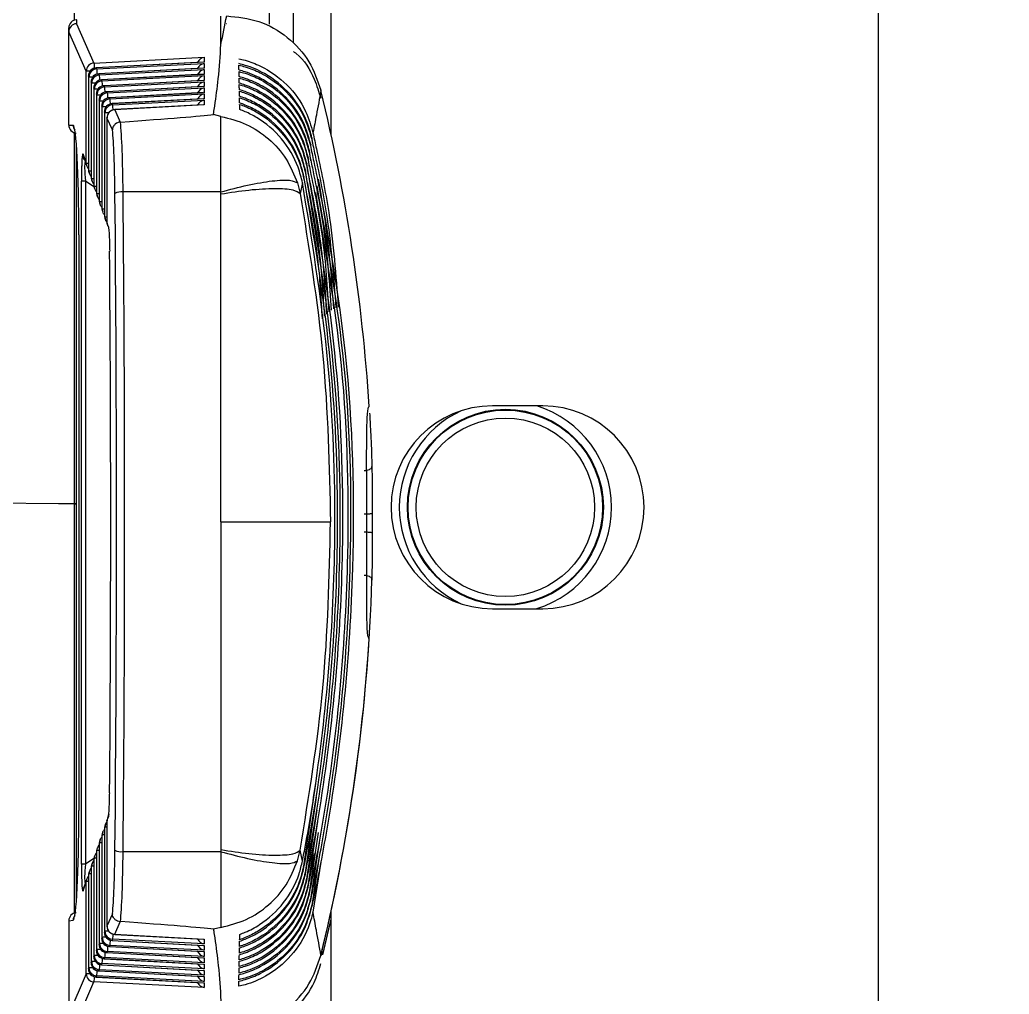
# Model space of a CAD drawing. Extents: x 7 to 135, y 3 to 97.
# Drawn here: x 98.219 to 99.439, y 40.917 to 42.118 of the extents above; entities that cross this region are included whole.
import ezdxf

# ---------------------------------------------------------------- set-up
doc = ezdxf.new("R2010")
doc.units = 0
doc.header["$MEASUREMENT"] = 0
doc.layers.add('OBJECT', color=7, linetype='CONTINUOUS')

msp = doc.modelspace()

# ---------------------------------------------------------------- linework, layer by layer
at = {"layer": 'OBJECT'}
for p, q in [((99.2781, 40.7244), (99.2781, 49.697)), ((98.2868, 42.1176), (98.2868, 43.473)), ((98.527, 42.1125), (98.527, 42.8676)), ((98.557, 42.0905), (98.557, 42.8676)), ((98.6031, 41.9766), (98.6031, 42.2653)), ((98.4672, 42.0877), (98.4672, 42.1227)), ((98.2892, 42.118), (98.2892, 42.1132)), ((98.2892, 42.1132), (98.3107, 42.0647)), ((98.2797, 42.1033), (98.2797, 42.1081)), ((98.3013, 42.0548), (98.2797, 42.1034)), ((98.2797, 41.9883), (98.2797, 42.1033)), ((98.3107, 42.0647), (98.4467, 42.0718)), ((98.4455, 42.0659), (98.3134, 42.0588)), ((98.4467, 42.0659), (98.3134, 42.0587)), ((98.314, 42.0574), (98.4467, 42.0642)), ((98.4467, 42.0718), (98.4467, 42.0659)), ((98.4467, 42.0642), (98.4467, 42.0584)), ((98.3013, 41.941), (98.3013, 42.0548)), ((98.3039, 42.0488), (98.3039, 41.9333)), ((98.3045, 42.0475), (98.3039, 42.0488)), ((98.3039, 42.0488), (98.3039, 41.9333)), ((98.3039, 42.0488), (98.3039, 42.0488)), ((98.3045, 41.9316), (98.3045, 42.0475)), ((98.3134, 42.0588), (98.3134, 42.0587)), ((98.3134, 42.0587), (98.314, 42.0574)), ((98.4455, 42.0584), (98.3167, 42.0515)), ((98.4467, 42.0584), (98.3167, 42.0514)), ((98.3167, 42.0515), (98.3167, 42.0514)), ((98.3167, 42.0514), (98.3173, 42.05)), ((98.3173, 42.05), (98.4467, 42.0567)), ((98.4455, 42.0509), (98.3199, 42.0441)), ((98.4467, 42.0508), (98.3199, 42.044)), ((98.3206, 42.0426), (98.4467, 42.0492)), ((98.4467, 42.0567), (98.4467, 42.0508)), ((98.4467, 42.0492), (98.4467, 42.0433)), ((98.3072, 42.0415), (98.3072, 41.9239)), ((98.3078, 42.0401), (98.3072, 42.0415)), ((98.3072, 42.0415), (98.3072, 41.9239)), ((98.3072, 42.0415), (98.3072, 42.0415)), ((98.3078, 41.9221), (98.3078, 42.0401)), ((98.3199, 42.0441), (98.3199, 42.044)), ((98.3199, 42.044), (98.3206, 42.0426)), ((98.4455, 42.0433), (98.3232, 42.0367)), ((98.4467, 42.0433), (98.3232, 42.0367)), ((98.3232, 42.0367), (98.3238, 42.0353)), ((98.3232, 42.0367), (98.3232, 42.0367)), ((98.3238, 42.0353), (98.4467, 42.0416)), ((98.4455, 42.0358), (98.3265, 42.0294)), ((98.4467, 42.0358), (98.3265, 42.0293)), ((98.4467, 42.0416), (98.4467, 42.0358)), ((98.3105, 42.0341), (98.3105, 41.9144)), ((98.3111, 42.0327), (98.3105, 42.0341)), ((98.3105, 42.0341), (98.3105, 41.9144)), ((98.3105, 42.0341), (98.3105, 42.0341)), ((98.3111, 41.9127), (98.3111, 42.0327)), ((98.3157, 42.0327), (98.3111, 42.0327)), ((98.3137, 42.0268), (98.3137, 41.905)), ((98.3138, 42.0268), (98.3137, 42.0268)), ((98.3144, 42.0254), (98.3138, 42.0268)), ((98.3138, 42.0268), (98.3138, 41.905)), ((98.3144, 41.9032), (98.3144, 42.0254)), ((98.3265, 42.0294), (98.3265, 42.0293)), ((98.3265, 42.0293), (98.3271, 42.0279)), ((98.3271, 42.0279), (98.4467, 42.0341)), ((98.4455, 42.0283), (98.3297, 42.022)), ((98.4467, 42.0282), (98.3298, 42.0219)), ((98.3304, 42.0205), (98.4467, 42.0266)), ((98.4467, 42.0341), (98.4467, 42.0282)), ((98.4467, 42.0266), (98.4467, 42.0207)), ((98.317, 42.0194), (98.317, 41.8956)), ((98.3177, 42.018), (98.317, 42.0194)), ((98.317, 42.0194), (98.317, 41.8956)), ((98.317, 42.0194), (98.317, 42.0194)), ((98.3177, 41.8938), (98.3177, 42.018)), ((98.3203, 42.012), (98.3203, 41.8861)), ((98.3209, 42.0106), (98.3203, 42.012)), ((98.3203, 42.012), (98.3203, 41.8861)), ((98.3203, 42.012), (98.3203, 42.012)), ((98.3297, 42.022), (98.3298, 42.0219)), ((98.3298, 42.0219), (98.3304, 42.0205)), ((98.4455, 42.0207), (98.333, 42.0147)), ((98.4467, 42.0207), (98.333, 42.0146)), ((98.333, 42.0147), (98.333, 42.0146)), ((98.333, 42.0146), (98.3337, 42.0132)), ((98.3337, 42.0132), (98.4467, 42.019)), ((98.4455, 42.0132), (98.3363, 42.0073)), ((98.4467, 42.0132), (98.3363, 42.0072)), ((98.4467, 42.019), (98.4467, 42.0132)), ((98.3209, 41.8843), (98.3209, 42.0106)), ((98.3236, 42.0047), (98.3236, 41.8767)), ((98.3242, 42.0033), (98.3236, 42.0047)), ((98.3236, 42.0047), (98.3236, 41.8767)), ((98.3236, 42.0047), (98.3236, 42.0047)), ((98.3242, 41.8749), (98.3242, 42.0033)), ((98.3363, 42.0072), (98.3363, 42.0073)), ((98.3363, 42.0072), (98.3431, 41.9919)), ((98.4672, 41.999), (98.4581, 42.0013)), ((98.2797, 41.9883), (98.285, 41.988)), ((98.2797, 41.9883), (98.2797, 41.9883)), ((98.2797, 41.9882), (98.2797, 41.9883)), ((98.3268, 41.9973), (98.3268, 41.8673)), ((98.3268, 41.9973), (98.3268, 41.8673)), ((98.3335, 41.9822), (98.3268, 41.9973)), ((98.3268, 41.9973), (98.3268, 41.9973)), ((98.3431, 41.9919), (98.3435, 41.992)), ((98.2868, 41.5212), (98.2868, 41.9786)), ((98.2889, 41.9657), (98.2889, 41.0303)), ((98.578, 41.9645), (98.5777, 41.9629)), ((98.5796, 41.9724), (98.5793, 41.9708)), ((98.5807, 41.9654), (98.5796, 41.9724)), ((98.2974, 41.9521), (98.3013, 41.941)), ((98.5764, 41.9565), (98.576, 41.9549)), ((98.5782, 41.9442), (98.5764, 41.9565)), ((98.2979, 41.9489), (98.3018, 41.9377)), ((98.298, 41.9486), (98.298, 41.9457)), ((98.5731, 41.9407), (98.5727, 41.9391)), ((98.5747, 41.9486), (98.5744, 41.947)), ((98.5766, 41.9363), (98.5747, 41.9486)), ((98.3039, 41.9333), (98.3045, 41.9316)), ((98.3039, 41.9333), (98.3039, 41.9333)), ((98.3045, 41.93), (98.3051, 41.9283)), ((98.5714, 41.9327), (98.571, 41.9311)), ((98.2953, 41.0772), (98.2953, 41.9191)), ((98.3003, 41.9191), (98.3003, 41.0772)), ((98.3107, 41.9123), (98.3003, 41.9191)), ((98.3072, 41.9239), (98.3078, 41.9221)), ((98.3072, 41.9239), (98.3072, 41.9239)), ((98.3077, 41.9206), (98.3084, 41.9188)), ((98.3105, 41.9144), (98.3111, 41.9127)), ((98.3105, 41.9144), (98.3105, 41.9144)), ((98.5616, 41.9169), (98.5649, 41.9037)), ((98.5679, 41.9169), (98.5649, 41.9037)), ((98.5696, 41.9248), (98.5693, 41.9232)), ((98.311, 41.9112), (98.3116, 41.9094)), ((98.3137, 41.905), (98.3138, 41.905)), ((98.3138, 41.905), (98.3144, 41.9032)), ((98.3143, 41.9017), (98.3149, 41.8999)), ((98.4672, 41.9058), (98.3466, 41.9058)), ((98.4672, 41.9034), (98.4672, 41.9058)), ((98.317, 41.8956), (98.3177, 41.8938)), ((98.317, 41.8956), (98.317, 41.8956)), ((98.3176, 41.8923), (98.3182, 41.8905)), ((98.3203, 41.8861), (98.3209, 41.8843)), ((98.3203, 41.8861), (98.3203, 41.8861)), ((98.3208, 41.8829), (98.3215, 41.8811)), ((98.3236, 41.8767), (98.3242, 41.8749)), ((98.3236, 41.8767), (98.3236, 41.8767)), ((98.3241, 41.8734), (98.3247, 41.8716)), ((98.3268, 41.8673), (98.3285, 41.8625)), ((98.3268, 41.8673), (98.3268, 41.8673)), ((98.2921, 41.853), (98.2921, 41.1431)), ((98.2921, 41.853), (98.2921, 41.1431)), ((98.2921, 41.853), (98.2921, 41.853)), ((98.6501, 41.6411), (98.6501, 41.6411)), ((98.8641, 41.642), (98.8021, 41.642)), ((98.2868, 41.0168), (98.2868, 41.5212)), ((98.6537, 41.5098), (98.6537, 41.5098)), ((98.6537, 41.4854), (98.6537, 41.4854)), ((98.8021, 41.392), (98.8641, 41.392)), ((98.6501, 41.3544), (98.6501, 41.3544)), ((98.5841, 41.1765), (98.5693, 41.0744)), ((98.5847, 41.1596), (98.571, 41.0663)), ((98.2921, 41.1431), (98.2921, 41.1431)), ((98.3268, 41.1305), (98.3285, 41.1354)), ((98.329, 41.1386), (98.3274, 41.1337)), ((98.5855, 41.1441), (98.5727, 41.0583)), ((98.3242, 41.1227), (98.3236, 41.1209)), ((98.3236, 41.1209), (98.3236, 40.9929)), ((98.3236, 41.1209), (98.3236, 40.9929)), ((98.3236, 41.1209), (98.3236, 41.1209)), ((98.3247, 41.126), (98.3241, 41.1241)), ((98.3242, 40.9944), (98.3242, 41.1227)), ((98.3268, 41.1305), (98.3268, 41.0004)), ((98.3268, 41.1305), (98.3268, 41.0004)), ((98.3268, 41.1305), (98.3268, 41.1305)), ((98.5864, 41.1297), (98.5744, 41.0502)), ((98.3209, 41.1131), (98.3203, 41.1113)), ((98.3203, 41.1113), (98.3203, 40.9854)), ((98.3203, 41.1113), (98.3203, 40.9854)), ((98.3203, 41.1113), (98.3203, 41.1113)), ((98.3214, 41.1164), (98.3208, 41.1145)), ((98.3209, 40.9868), (98.3209, 41.1131)), ((98.5873, 41.1162), (98.576, 41.0421)), ((98.3149, 41.0972), (98.3143, 41.0953)), ((98.3177, 41.1035), (98.317, 41.1017)), ((98.317, 41.1017), (98.317, 40.9779)), ((98.317, 41.1017), (98.317, 40.9779)), ((98.317, 41.1017), (98.317, 41.1017)), ((98.3182, 41.1068), (98.3175, 41.1049)), ((98.3177, 40.9793), (98.3177, 41.1035)), ((98.5883, 41.1034), (98.5777, 41.034)), ((98.3106, 41.0839), (98.3003, 41.0772)), ((98.3111, 41.0843), (98.3105, 41.0825)), ((98.3116, 41.0876), (98.311, 41.0858)), ((98.3111, 40.9643), (98.3111, 41.0843)), ((98.3137, 41.0921), (98.3137, 40.9704)), ((98.3138, 41.0921), (98.3137, 41.0921)), ((98.3144, 41.0939), (98.3138, 41.0921)), ((98.3138, 41.0921), (98.3138, 40.9704)), ((98.3144, 40.9718), (98.3144, 41.0939)), ((98.4672, 41.0924), (98.3466, 41.0924)), ((98.4672, 41.0949), (98.4672, 41.0924)), ((98.5616, 41.0811), (98.5649, 41.0943)), ((98.5679, 41.0809), (98.5649, 41.0943)), ((98.5894, 41.0912), (98.5793, 41.0259)), ((98.3078, 41.0747), (98.3072, 41.0729)), ((98.3072, 41.0729), (98.3072, 40.9553)), ((98.3072, 41.0729), (98.3072, 40.9553)), ((98.3072, 41.0729), (98.3072, 41.0729)), ((98.3083, 41.078), (98.3077, 41.0762)), ((98.3078, 40.9568), (98.3078, 41.0747)), ((98.3105, 41.0825), (98.3105, 40.9629)), ((98.3105, 41.0825), (98.3105, 40.9629)), ((98.3105, 41.0825), (98.3105, 41.0825)), ((98.5696, 41.0728), (98.5693, 41.0744)), ((98.5905, 41.0795), (98.5808, 41.0178)), ((98.3045, 41.0651), (98.3039, 41.0633)), ((98.3039, 41.0633), (98.3039, 40.9478)), ((98.3039, 41.0633), (98.3039, 40.9478)), ((98.3039, 41.0633), (98.3039, 41.0633)), ((98.3051, 41.0684), (98.3045, 41.0666)), ((98.3045, 40.9492), (98.3045, 41.0651)), ((98.5714, 41.0647), (98.571, 41.0663)), ((98.2974, 41.0442), (98.3013, 41.0555)), ((98.3018, 41.0588), (98.2979, 41.0474)), ((98.3013, 40.9417), (98.3013, 41.0555)), ((98.5731, 41.0566), (98.5727, 41.0583)), ((98.5747, 41.0485), (98.5744, 41.0502)), ((98.5764, 41.0404), (98.576, 41.0421)), ((98.578, 41.0324), (98.5777, 41.034)), ((98.5796, 41.0243), (98.5793, 41.0259)), ((98.3335, 41.0158), (98.3268, 41.0004)), ((98.6031, 40.7687), (98.6031, 41.0187)), ((98.2797, 41.0072), (98.285, 41.0078)), ((98.2797, 41.0072), (98.2797, 40.8922)), ((98.2797, 41.0072), (98.2797, 41.0072)), ((98.3268, 41.0004), (98.3268, 41.0004)), ((98.3363, 40.9905), (98.3431, 41.0061)), ((98.3431, 41.0061), (98.3435, 41.0061)), ((98.4672, 40.999), (98.4581, 40.9967)), ((98.5931, 40.9651), (98.6031, 41.0091)), ((98.3203, 40.9854), (98.3209, 40.9868)), ((98.3236, 40.9929), (98.3242, 40.9944)), ((98.3236, 40.9929), (98.3236, 40.9929)), ((98.3363, 40.9905), (98.4467, 40.9846)), ((98.3363, 40.9904), (98.3363, 40.9905)), ((98.3363, 40.9904), (98.4454, 40.9846)), ((98.317, 40.9779), (98.3177, 40.9793)), ((98.317, 40.9779), (98.317, 40.9779)), ((98.3203, 40.9854), (98.3203, 40.9854)), ((98.3298, 40.9755), (98.3297, 40.9754)), ((98.3297, 40.9754), (98.4454, 40.9692)), ((98.3304, 40.9769), (98.3298, 40.9755)), ((98.3298, 40.9755), (98.4467, 40.9692)), ((98.4467, 40.9709), (98.3304, 40.9769)), ((98.3337, 40.9845), (98.333, 40.983)), ((98.333, 40.983), (98.4467, 40.9769)), ((98.333, 40.983), (98.333, 40.9829)), ((98.333, 40.9829), (98.4454, 40.9769)), ((98.4467, 40.9786), (98.3337, 40.9845)), ((98.4467, 40.9846), (98.4467, 40.9786)), ((98.4467, 40.9769), (98.4467, 40.9709)), ((98.3105, 40.9629), (98.3111, 40.9643)), ((98.3105, 40.9629), (98.3105, 40.9629)), ((98.3137, 40.9704), (98.3138, 40.9704)), ((98.3138, 40.9704), (98.3144, 40.9718)), ((98.3238, 40.9619), (98.3232, 40.9605)), ((98.4467, 40.9555), (98.3238, 40.9619)), ((98.3271, 40.9694), (98.3265, 40.968)), ((98.3265, 40.968), (98.4467, 40.9615)), ((98.3265, 40.968), (98.3265, 40.9679)), ((98.3265, 40.9679), (98.4454, 40.9615)), ((98.4467, 40.9632), (98.3271, 40.9694)), ((98.4467, 40.9692), (98.4467, 40.9632)), ((98.4467, 40.9615), (98.4467, 40.9555)), ((98.5912, 40.9669), (98.5905, 40.9641)), ((98.5905, 40.9643), (98.5906, 40.9645)), ((98.5905, 40.9641), (98.5905, 40.9643)), ((98.5917, 40.9702), (98.5915, 40.9654)), ((98.3039, 40.9478), (98.3045, 40.9492)), ((98.3072, 40.9553), (98.3078, 40.9568)), ((98.3072, 40.9553), (98.3072, 40.9553)), ((98.3206, 40.9544), (98.3199, 40.953)), ((98.3199, 40.953), (98.4467, 40.9461)), ((98.3199, 40.953), (98.3199, 40.9529)), ((98.3199, 40.9529), (98.4454, 40.9461)), ((98.4467, 40.9479), (98.3206, 40.9544)), ((98.3232, 40.9605), (98.4467, 40.9538)), ((98.3232, 40.9605), (98.3232, 40.9604)), ((98.3232, 40.9604), (98.4454, 40.9538)), ((98.4467, 40.9538), (98.4467, 40.9479)), ((98.3013, 40.9417), (98.2797, 40.8922)), ((98.3039, 40.9478), (98.3039, 40.9478)), ((98.314, 40.9393), (98.3134, 40.9379)), ((98.3134, 40.9379), (98.4467, 40.9307)), ((98.3134, 40.9379), (98.3134, 40.9378)), ((98.3134, 40.9378), (98.4454, 40.9307)), ((98.4467, 40.9325), (98.314, 40.9393)), ((98.3173, 40.9469), (98.3167, 40.9454)), ((98.3167, 40.9454), (98.4454, 40.9384)), ((98.3167, 40.9454), (98.4467, 40.9384)), ((98.3167, 40.9454), (98.3167, 40.9454)), ((98.4467, 40.9402), (98.3173, 40.9469)), ((98.4467, 40.9461), (98.4467, 40.9402)), ((98.4467, 40.9384), (98.4467, 40.9325)), ((98.2892, 40.8823), (98.3107, 40.9318)), ((98.4467, 40.9248), (98.3107, 40.9318)), ((98.4467, 40.9307), (98.4467, 40.9248))]:
    msp.add_line(p, q, dxfattribs=at)
at = {"layer": 'OBJECT', "flags": 128}
for points in [[(98.2868, 41.5212), (98.2668, 41.5214), (98.1064, 41.5228)], [(98.2868, 41.5212), (98.2668, 41.5214), (98.1064, 41.5228)], [(98.5931, 40.9651), (98.6018, 41.0026), (98.6031, 41.0089)]]:
    msp.add_lwpolyline(points, dxfattribs=at)
at = {"layer": 'OBJECT'}
for radius in [0.1208, 0.1199, 0.11]:
    msp.add_circle((98.8181, 41.517), radius, dxfattribs=at)
for centre, radius, start, end in [((99.9031, 41.517), 1.5, 209.9264, 65.3757), ((98.3113, 42.0547), 0.01, 93.2333, 179.4266), ((98.5273, 42.0704), 0.2166, 181.4872, 183.1655), ((98.3053, 41.2542), 0.8006, 89.9548, 90.2874), ((98.3139, 42.0488), 0.01, 93.0831, 180), ((98.314, 42.0487), 0.01, 93.2369, 179.4239), ((98.3146, 42.0474), 0.01, 93.2355, 179.4288), ((98.311, 40.1068), 1.9406, 90.0547, 90.1917), ((98.3172, 42.0415), 0.01, 93.0831, 180), ((98.3172, 42.0414), 0.01, 93.2333, 179.4274), ((98.3179, 42.04), 0.01, 93.2334, 179.43), ((98.5369, 42.0633), 0.2229, 181.5147, 183.1436), ((98.5421, 42.056), 0.2249, 181.5202, 183.133), ((98.3118, 41.2517), 0.7884, 89.9533, 90.2898), ((98.3205, 42.0341), 0.01, 93.0831, 180), ((98.3205, 42.034), 0.01, 93.2325, 179.4274), ((98.3211, 42.0326), 0.01, 93.2369, 179.4239), ((98.3237, 42.0268), 0.01, 93.0831, 180), ((98.3238, 42.0267), 0.01, 93.2366, 179.4268), ((98.3244, 42.0253), 0.01, 93.2364, 179.4235), ((98.5473, 42.0487), 0.2268, 181.5254, 183.1228), ((98.5468, 42.0412), 0.2231, 181.5161, 183.1378), ((98.3184, 41.2381), 0.7872, 89.954, 90.2899), ((98.327, 42.0194), 0.01, 93.0831, 180), ((98.3271, 42.0193), 0.01, 93.2369, 179.423), ((98.3277, 42.0179), 0.01, 93.2333, 179.4274), ((98.5503, 42.0338), 0.2232, 181.5149, 183.1338), ((96.4047, 41.4978), 2.25, 3.6537, 13.7102), ((98.3169, 43.4178), 1.3998, 270.0297, 270.2183), ((98.3303, 42.012), 0.01, 93.0831, 180), ((98.3303, 42.0119), 0.01, 93.2333, 179.4274), ((98.331, 42.0105), 0.01, 93.2328, 179.427), ((98.3336, 42.0047), 0.01, 93.0831, 180), ((98.3336, 42.0046), 0.01, 93.2333, 179.4274), ((98.3342, 42.0032), 0.01, 93.2333, 179.4274), ((98.5555, 42.0265), 0.2252, 181.5205, 183.1232), ((98.555, 42.019), 0.2214, 181.5106, 183.1387), ((98.3249, 41.2252), 0.7854, 89.9547, 90.2902), ((98.3282, 41.2163), 0.787, 89.9573, 90.2916), ((98.3368, 41.9973), 0.01, 93.0831, 180), ((98.3369, 41.9972), 0.01, 93.2328, 179.427), ((98.2897, 41.9883), 0.01, 179.9981, 265), ((98.2897, 41.9882), 0.01, 180.0019, 265), ((98.295, 41.988), 0.01, 179.9843, 217.7196), ((98.3072, 41.9521), 0.00976, 179.5265, 199.1169), ((98.311, 41.9409), 0.00974, 179.5049, 199.1386), ((98.3039, 41.5033), 0.4377, 89.9979, 90.3447), ((98.3113, 41.941), 0.01, 199.1278, 222.7995), ((98.3139, 41.9333), 0.01, 180, 199.1278), ((98.3137, 41.9332), 0.00976, 179.5342, 199.1293), ((98.3143, 41.9315), 0.00974, 179.5047, 199.1379), ((98.3071, 41.5097), 0.4219, 89.9887, 90.348), ((98.3145, 41.9316), 0.01, 199.1278, 222.774), ((98.2997, 40.9906), 0.9285, 89.9625, 90.2701), ((98.3172, 41.9239), 0.01, 180, 199.1278), ((98.317, 41.9238), 0.00976, 179.5359, 199.1267), ((98.3176, 41.922), 0.00974, 179.5049, 199.1386), ((98.3105, 41.4836), 0.4385, 89.9991, 90.3444), ((98.3178, 41.9221), 0.01, 199.1278, 222.7486), ((98.3202, 41.9144), 0.00976, 179.5257, 199.1169), ((98.3205, 41.9144), 0.01, 180, 199.1278), ((98.3209, 41.9126), 0.00976, 179.5348, 199.1286), ((98.3136, 41.5107), 0.402, 89.9838, 90.36), ((98.3211, 41.9127), 0.01, 199.1278, 222.7231), ((98.3237, 41.905), 0.01, 180, 199.1278), ((98.3235, 41.9049), 0.00974, 179.5049, 199.1386), ((98.3241, 41.9031), 0.00976, 179.5359, 199.1267), ((98.3169, 41.4876), 0.4157, 89.9871, 90.3506), ((98.3445, 41.889), 0.017, 82.9368, 117.7126), ((98.3244, 41.9032), 0.01, 199.1278, 222.6976), ((98.327, 41.8956), 0.01, 180, 199.1278), ((98.3268, 41.8955), 0.00976, 179.5342, 199.1293), ((98.3274, 41.8937), 0.00976, 179.5342, 199.1293), ((98.3203, 41.4534), 0.4404, 90.001, 90.3436), ((98.3276, 41.8938), 0.01, 199.1278, 222.6721), ((98.3303, 41.8861), 0.01, 180, 199.1278), ((98.3301, 41.8861), 0.00976, 179.5359, 199.1267), ((98.3307, 41.8843), 0.00976, 179.5359, 199.1267), ((98.3235, 41.4682), 0.4162, 89.9882, 90.3504), ((98.3309, 41.8843), 0.01, 199.1278, 222.6466), ((98.3336, 41.8767), 0.01, 180, 199.1278), ((98.3333, 41.8766), 0.00976, 179.5257, 199.1169), ((98.334, 41.8748), 0.00979, 179.5542, 199.0893), ((98.3268, 41.4339), 0.441, 90.002, 90.3434), ((98.3342, 41.8749), 0.01, 199.1278, 222.6211), ((98.3368, 41.8673), 0.01, 180, 199.1278), ((98.3366, 41.8672), 0.00974, 179.5049, 199.1386), ((98.3383, 41.8624), 0.00979, 179.5542, 199.0893), ((98.8021, 41.517), 0.125, 90, 270), ((98.8181, 41.517), 0.1308, 114.6595, 245.3405), ((98.8181, 41.517), 0.1308, 287.1647, 72.8353), ((98.8641, 41.517), 0.125, 270, 90), ((96.4047, 41.4976), 2.25, 346.3568, 358.2094), ((96.4047, 41.4978), 2.25, 346.2898, 356.3463), ((98.3368, 41.1305), 0.01, 161.1601, 180), ((98.3366, 41.1306), 0.00974, 161.1559, 180.4918), ((98.3383, 41.1354), 0.00976, 161.1646, 180.4629), ((98.3336, 41.1209), 0.01, 161.1601, 180), ((98.3333, 41.121), 0.00976, 161.1766, 180.471), ((98.334, 41.1228), 0.00976, 161.1646, 180.4629), ((98.3268, 40.7043), 0.4184, 89.9912, 90.351), ((98.3342, 41.1227), 0.01, 137.3789, 161.1601), ((98.3276, 41.1035), 0.01, 137.3279, 161.1601), ((98.3303, 41.1113), 0.01, 161.1601, 180), ((98.3301, 41.1114), 0.00976, 161.1646, 180.4627), ((98.3307, 41.1132), 0.00976, 161.1646, 180.4627), ((98.3235, 40.6851), 0.428, 89.9948, 90.347), ((98.3309, 41.1131), 0.01, 137.3534, 161.1601), ((98.3241, 41.094), 0.00976, 161.1651, 180.4624), ((98.3244, 41.0939), 0.01, 137.3024, 161.1601), ((98.327, 41.1017), 0.01, 161.1601, 180), ((98.3268, 41.1018), 0.00976, 161.1646, 180.4629), ((98.3274, 41.1036), 0.00976, 161.1646, 180.4627), ((98.3202, 40.6801), 0.4234, 89.9917, 90.3481), ((98.3205, 41.0825), 0.01, 161.1601, 180), ((98.3202, 41.0826), 0.00976, 161.1766, 180.471), ((98.3209, 41.0844), 0.00976, 161.1646, 180.4627), ((98.3137, 40.6556), 0.4287, 89.9939, 90.3467), ((98.3211, 41.0843), 0.01, 137.2769, 161.1601), ((98.3237, 41.0921), 0.01, 161.1601, 180), ((98.3235, 41.0922), 0.00974, 161.1559, 180.4918), ((98.317, 40.6693), 0.4246, 89.9926, 90.3484), ((98.3445, 41.1095), 0.0172, 242.6245, 276.9856), ((98.2996, 40.1748), 0.9023, 89.9588, 90.2754), ((98.3145, 41.0651), 0.01, 137.226, 161.1601), ((98.3172, 41.0729), 0.01, 161.1601, 180), ((98.317, 41.073), 0.00976, 161.1646, 180.4627), ((98.3176, 41.0748), 0.00974, 161.1554, 180.4923), ((98.3104, 40.658), 0.4167, 89.9885, 90.3518), ((98.3178, 41.0747), 0.01, 137.2514, 161.1601), ((98.3113, 41.0555), 0.01, 137.2005, 161.1601), ((98.3139, 41.0633), 0.01, 161.1601, 180), ((98.3137, 41.0634), 0.00976, 161.1646, 180.4629), ((98.3143, 41.0652), 0.00974, 161.1554, 180.4921), ((98.3071, 40.6393), 0.4258, 89.992, 90.3479), ((98.3072, 41.0443), 0.00976, 161.1764, 180.4711), ((98.311, 41.0556), 0.00974, 161.1554, 180.4921), ((98.3039, 40.6283), 0.4272, 89.9921, 90.3474), ((98.2897, 41.0072), 0.01, 95, 179.9981), ((98.295, 41.0078), 0.01, 142.4674, 180.0222), ((98.3368, 41.0004), 0.01, 180, 266.9157), ((98.3369, 41.0005), 0.01, 180.5822, 266.7674), ((98.3255, 39.9483), 1.0385, 89.9931, 90.2512), ((98.331, 40.9869), 0.01, 180.5822, 266.7674), ((98.3336, 40.9929), 0.01, 180, 266.9157), ((98.3336, 40.993), 0.01, 180.582, 266.7676), ((98.3342, 40.9945), 0.01, 180.5822, 266.7674), ((98.3288, 39.9287), 1.0656, 89.9969, 90.2479), ((98.5774, 40.9778), 0.2438, 176.9237, 178.4309), ((98.327, 40.9779), 0.01, 180, 266.9157), ((98.3271, 40.978), 0.01, 180.5855, 266.7641), ((98.3277, 40.9794), 0.01, 180.5822, 266.7674), ((98.3222, 39.964), 1.0153, 89.9897, 90.2542), ((98.3303, 40.9854), 0.01, 180, 266.9157), ((98.3303, 40.9855), 0.01, 180.582, 266.7676), ((98.6694, 40.9588), 0.3424, 177.1398, 178.2154), ((98.5387, 40.9717), 0.2084, 176.7923, 178.5574), ((98.3205, 40.9629), 0.01, 180, 266.9157), ((98.3205, 40.963), 0.01, 180.582, 266.7676), ((98.3211, 40.9644), 0.01, 180.5858, 266.7639), ((98.3155, 39.9811), 0.9832, 89.9845, 90.2585), ((98.3237, 40.9704), 0.01, 180, 266.9157), ((98.3238, 40.9705), 0.01, 180.5822, 266.7639), ((98.3244, 40.9719), 0.01, 180.5858, 266.7639), ((98.3188, 39.9741), 0.9977, 89.9869, 90.2565), ((98.5727, 40.955), 0.2489, 176.9345, 178.4159), ((98.3091, 39.9009), 1.0484, 89.9926, 90.2505), ((98.3146, 40.9493), 0.01, 180.5808, 266.7653), ((98.3172, 40.9553), 0.01, 180, 266.9157), ((98.3172, 40.9555), 0.01, 180.5822, 266.7676), ((98.3179, 40.9569), 0.01, 180.5788, 266.7673), ((98.3122, 39.9866), 0.9702, 89.9822, 90.2604), ((98.53, 40.9414), 0.2128, 176.8018, 178.5389), ((98.5459, 40.9484), 0.2254, 176.8537, 178.4918), ((98.3113, 40.9418), 0.01, 180.5822, 266.7674), ((98.3058, 39.9102), 1.0315, 89.99, 90.2526), ((98.3139, 40.9478), 0.01, 180, 266.9157), ((98.314, 40.9479), 0.01, 180.5857, 266.7642), ((98.6624, 40.9208), 0.3519, 177.1494, 178.2025), ((99.0613, 40.9122), 0.7478, 177.4257, 177.9206)]:
    msp.add_arc(centre, radius, start, end, dxfattribs=at)
for centre, major_axis, ratio, start_param, end_param in [((96.4047, 42.6111), (0, 2.3173), 0.913664, 4.484542, 4.500054), ((98.2897, 42.1081), (0, 0.01), 0.999924, 0.05236, 1.570796), ((98.2897, 42.1033), (0.00979, 0.00208), 0.992198, 1.415531, 2.927614), ((98.2897, 42.1082), (0.01, 0.00027), 0.989774, 1.570738, 1.596918), ((98.474, 41.9935), (0.12, 0), 0.99532, 1.566592, 1.570796), ((98.2897, 42.0803), (-0.0094, 0.0251), 0.140499, 0.353903, 0.360258), ((98.4472, 42.0618), (0.00731, 0.0077), 0.886771, 0.871957, 1.894335), ((98.4472, 42.0543), (0.00731, 0.0077), 0.886771, 0.871957, 1.894335), ((98.4472, 42.0468), (0.00731, 0.0077), 0.886771, 0.871957, 1.894335), ((98.4472, 42.0392), (0.00731, 0.0077), 0.886771, 0.871957, 1.894335), ((98.4472, 42.0317), (0.00731, 0.0077), 0.886771, 0.871957, 1.894335), ((98.4472, 42.0242), (0.00731, 0.0077), 0.886771, 0.871957, 1.894335), ((98.4472, 42.0166), (0.00731, 0.0077), 0.886771, 0.871957, 1.894335), ((98.4472, 42.0091), (0.00731, 0.0077), 0.886771, 0.871957, 1.894335), ((96.1775, 41.884), (2.2897, 0.1191), 0.006305, 5.952609, 6.193722), ((98.285, 41.8525), (0, 0.1355), 0.05256, 4.716647, 6.279847), ((98.3409, 41.884), (0, 0.12), 0.048402, 4.8954, 5.832021), ((98.3309, 41.884), (0, 0.11), 0.052802, 4.8954, 5.816934), ((98.2978, 41.9045), (-0.0008, 0.0482), 0.049695, 6.133334, 7.544859), ((98.3078, 41.9045), (-0.0068, 0.04), 0.132035, 0.233014, 0.679594), ((98.3078, 41.9045), (-0.0068, 0.04), 0.132035, 0.679594, 1.173542), ((98.2203, 41.4963), (0.0001, 2.24), 0.052802, 4.531892, 4.8954), ((98.2303, 41.4963), (0.0001, 2.25), 0.052568, 4.531892, 4.8954), ((98.2168, 41.4963), (0.0001, 2.1693), 0.052827, 4.559132, 4.868161), ((98.6614, 41.4978), (0, 0.1429), 0.054262, 1.486641, 1.657466), ((98.285, 41.1433), (0, 0.1355), 0.052561, 3.147434, 4.710634), ((98.3309, 41.114), (0, 0.11), 0.052802, 3.610359, 4.531892), ((98.3409, 41.114), (0, 0.12), 0.048402, 3.595271, 4.531892), ((98.2978, 41.0919), (0.0008, 0.0483), 0.04962, 1.882281, 3.293807), ((98.3078, 41.0919), (0.0068, 0.04), 0.131531, 1.970193, 2.904006), ((96.1775, 41.114), (2.2897, -0.1191), 0.006435, 0.08947, 0.330583), ((98.4472, 40.9885), (-0.00732, 0.00771), 0.884567, 1.235265, 2.268384), ((98.4472, 40.9808), (-0.00732, 0.00771), 0.884567, 1.235265, 2.268384), ((98.4472, 40.9731), (-0.00732, 0.00771), 0.884567, 1.235265, 2.268384), ((98.4472, 40.9655), (-0.00732, 0.00771), 0.884567, 1.235265, 2.268384), ((98.4472, 40.9578), (-0.00732, 0.00771), 0.884567, 1.235265, 2.268384), ((98.4472, 40.9501), (-0.00732, 0.00771), 0.884567, 1.235265, 2.268384), ((98.4472, 40.9424), (-0.00732, 0.00771), 0.884567, 1.235265, 2.268384), ((98.4472, 40.9347), (-0.00732, 0.00771), 0.884567, 1.235265, 2.268384)]:
    msp.add_ellipse(centre, major_axis=major_axis, ratio=ratio, start_param=start_param, end_param=end_param, dxfattribs=at)
for points, knots in [([(98.4744, 42.1228), (98.4878, 42.1214), (98.5148, 42.1187), (98.5504, 42.0979), (98.5778, 42.0681), (98.5864, 42.0433), (98.5905, 42.0312)], [0, 0, 0, 0, 0.253586, 0.507166, 0.760848, 1, 1, 1, 1]), ([(98.4581, 42.0013), (98.4582, 42.002), (98.4587, 42.0055), (98.4609, 42.0201), (98.4649, 42.0483), (98.4664, 42.0735), (98.4672, 42.0877)], [0, 0, 0, 0, 0.024148, 0.120738, 0.507103, 1, 1, 1, 1]), ([(98.557, 42.0788), (98.558, 42.0781), (98.5696, 42.0698), (98.5816, 42.0491), (98.588, 42.0292), (98.5905, 42.0214)], [0, 0, 0, 0, 0.057352, 0.631013, 1, 1, 1, 1]), ([(98.4893, 42.0701), (98.4919, 42.0695), (98.5011, 42.0673), (98.5224, 42.059), (98.5501, 42.0393), (98.5718, 42.0094), (98.5782, 41.9876), (98.5808, 41.9787)], [0, 0, 0, 0, 0.059773, 0.20716, 0.501411, 0.795933, 1, 1, 1, 1]), ([(98.5796, 41.9724), (98.5778, 41.9789), (98.5725, 41.9984), (98.5542, 42.0277), (98.526, 42.0506), (98.503, 42.0605), (98.492, 42.0633), (98.4894, 42.064)], [0, 0, 0, 0, 0.148502, 0.448595, 0.748253, 0.940444, 1, 1, 1, 1]), ([(98.4894, 42.0622), (98.492, 42.0615), (98.5011, 42.0592), (98.5223, 42.0506), (98.5497, 42.0305), (98.5707, 42.0007), (98.5768, 41.9793), (98.5793, 41.9708)], [0, 0, 0, 0, 0.0594958, 0.2084591, 0.5058908, 0.8036077, 1, 1, 1, 1]), ([(98.4896, 42.056), (98.4895, 42.0568), (98.4895, 42.0589), (98.4895, 42.061), (98.4894, 42.0622)], [0, 0, 0, 0, 0.412525, 1, 1, 1, 1]), ([(98.578, 41.9645), (98.5763, 41.9709), (98.571, 41.9905), (98.5528, 42.0198), (98.525, 42.0425), (98.5026, 42.0525), (98.4921, 42.0553), (98.4896, 42.056)], [0, 0, 0, 0, 0.150136, 0.453532, 0.756489, 0.940722, 1, 1, 1, 1]), ([(98.4896, 42.0542), (98.4921, 42.0535), (98.5011, 42.0511), (98.5222, 42.0422), (98.5492, 42.0217), (98.5695, 41.9919), (98.5754, 41.9709), (98.5777, 41.9629)], [0, 0, 0, 0, 0.059216, 0.20983, 0.510592, 0.811652, 1, 1, 1, 1]), ([(98.4897, 42.048), (98.4897, 42.0488), (98.4897, 42.0509), (98.4896, 42.053), (98.4896, 42.0542)], [0, 0, 0, 0, 0.4125, 1, 1, 1, 1]), ([(98.5764, 41.9565), (98.5747, 41.963), (98.5695, 41.9826), (98.5513, 42.012), (98.5241, 42.0345), (98.5022, 42.0444), (98.4922, 42.0473), (98.4897, 42.048)], [0, 0, 0, 0, 0.151843, 0.458696, 0.765101, 0.940995, 1, 1, 1, 1]), ([(98.4898, 42.0462), (98.4922, 42.0455), (98.5012, 42.0429), (98.522, 42.0337), (98.5488, 42.0128), (98.5683, 41.9832), (98.574, 41.9626), (98.576, 41.9549)], [0, 0, 0, 0, 0.0589416, 0.2112836, 0.5155347, 0.8200924, 1, 1, 1, 1]), ([(98.4899, 42.0399), (98.4899, 42.0408), (98.4898, 42.0429), (98.4898, 42.045), (98.4898, 42.0462)], [0, 0, 0, 0, 0.412457, 1, 1, 1, 1]), ([(98.5747, 41.9486), (98.573, 41.9551), (98.5679, 41.9747), (98.5499, 42.0041), (98.523, 42.0264), (98.5017, 42.0363), (98.4923, 42.0392), (98.4899, 42.0399)], [0, 0, 0, 0, 0.153634, 0.464105, 0.774125, 0.941265, 1, 1, 1, 1]), ([(98.4899, 42.0381), (98.4923, 42.0374), (98.5012, 42.0347), (98.5218, 42.0252), (98.5483, 42.0039), (98.5671, 41.9743), (98.5725, 41.9542), (98.5744, 41.947)], [0, 0, 0, 0, 0.05867, 0.212822, 0.520728, 0.828955, 1, 1, 1, 1]), ([(98.49, 42.0319), (98.49, 42.0327), (98.49, 42.0348), (98.4899, 42.0369), (98.4899, 42.0381)], [0, 0, 0, 0, 0.412428, 1, 1, 1, 1]), ([(98.5731, 41.9407), (98.5714, 41.9472), (98.5663, 41.9668), (98.5484, 41.9963), (98.522, 42.0184), (98.5013, 42.0282), (98.4924, 42.0311), (98.49, 42.0319)], [0, 0, 0, 0, 0.15551, 0.469778, 0.783589, 0.941534, 1, 1, 1, 1]), ([(98.4901, 42.03), (98.4925, 42.0293), (98.5012, 42.0264), (98.5217, 42.0167), (98.5478, 41.9949), (98.5659, 41.9655), (98.571, 41.9458), (98.5727, 41.9391)], [0, 0, 0, 0, 0.0583995, 0.2144507, 0.5261913, 0.8382682, 1, 1, 1, 1]), ([(98.4902, 42.0237), (98.4902, 42.0246), (98.4901, 42.0267), (98.4901, 42.0288), (98.4901, 42.03)], [0, 0, 0, 0, 0.41239, 1, 1, 1, 1]), ([(98.5714, 41.9327), (98.5697, 41.9392), (98.5647, 41.9589), (98.5469, 41.9884), (98.521, 42.0103), (98.5008, 42.0201), (98.4925, 42.0229), (98.4902, 42.0237)], [0, 0, 0, 0, 0.157481, 0.475732, 0.793525, 0.941799, 1, 1, 1, 1]), ([(98.5906, 42.031), (98.5888, 42.0209), (98.5856, 42.0035), (98.5823, 41.986), (98.5808, 41.9787)], [0, 0, 0, 0, 0.581448, 1, 1, 1, 1]), ([(98.4902, 42.0219), (98.4926, 42.0211), (98.5012, 42.0181), (98.5215, 42.0081), (98.5473, 41.9859), (98.5646, 41.9566), (98.5694, 41.9374), (98.571, 41.9311)], [0, 0, 0, 0, 0.058136, 0.216181, 0.531949, 0.848068, 1, 1, 1, 1]), ([(98.4904, 42.0155), (98.4903, 42.0164), (98.4903, 42.0185), (98.4903, 42.0206), (98.4902, 42.0219)], [0, 0, 0, 0, 0.4123487, 1, 1, 1, 1]), ([(98.5696, 41.9248), (98.568, 41.9313), (98.5631, 41.9509), (98.5454, 41.9806), (98.5199, 42.0022), (98.5004, 42.0119), (98.4926, 42.0147), (98.4904, 42.0155)], [0, 0, 0, 0, 0.159551, 0.481991, 0.803963, 0.942062, 1, 1, 1, 1]), ([(98.4904, 42.0137), (98.4927, 42.0129), (98.5012, 42.0098), (98.5213, 41.9994), (98.5467, 41.9768), (98.5633, 41.9477), (98.5679, 41.9289), (98.5693, 41.9232)], [0, 0, 0, 0, 0.057872, 0.218009, 0.538016, 0.858387, 1, 1, 1, 1]), ([(98.4905, 42.0073), (98.4905, 42.0082), (98.4905, 42.0103), (98.4904, 42.0125), (98.4904, 42.0137)], [0, 0, 0, 0, 0.412318, 1, 1, 1, 1]), ([(98.4672, 41.9058), (98.4672, 41.9165), (98.4672, 41.9378), (98.4672, 41.9651), (98.4672, 41.9871), (98.4672, 41.995), (98.4672, 41.999)], [0, 0, 0, 0, 0.249999, 0.5, 0.749997, 1, 1, 1, 1]), ([(98.4672, 41.999), (98.4779, 41.9963), (98.4993, 41.9909), (98.5269, 41.9721), (98.5492, 41.9474), (98.5575, 41.927), (98.5616, 41.9169)], [0, 0, 0, 0, 0.250002, 0.500001, 0.750001, 1, 1, 1, 1]), ([(98.5679, 41.9169), (98.5663, 41.9234), (98.5615, 41.943), (98.5438, 41.9727), (98.5188, 41.9941), (98.4999, 42.0038), (98.4928, 42.0065), (98.4905, 42.0073)], [0, 0, 0, 0, 0.161729, 0.488573, 0.814942, 0.942319, 1, 1, 1, 1]), ([(98.3431, 41.9919), (98.342, 41.9918), (98.3398, 41.9914), (98.3369, 41.9896), (98.3347, 41.9871), (98.3338, 41.9845), (98.3336, 41.9829), (98.3335, 41.9823), (98.3335, 41.9822)], [0, 0, 0, 0, 0.2192877, 0.4385229, 0.6592437, 0.8829949, 0.9858389, 1, 1, 1, 1]), ([(98.5808, 41.9787), (98.5822, 41.9722), (98.5893, 41.9396), (98.6042, 41.8686), (98.6091, 41.8029), (98.612, 41.7639)], [0, 0, 0, 0, 0.092024, 0.460175, 1, 1, 1, 1]), ([(98.5777, 41.9629), (98.579, 41.9563), (98.5859, 41.9237), (98.5995, 41.8572), (98.6036, 41.7961), (98.606, 41.7617)], [0, 0, 0, 0, 0.098344, 0.491782, 1, 1, 1, 1]), ([(98.5793, 41.9708), (98.5806, 41.9643), (98.5876, 41.9317), (98.6018, 41.863), (98.6063, 41.7997), (98.609, 41.763)], [0, 0, 0, 0, 0.095188, 0.476, 1, 1, 1, 1]), ([(98.576, 41.9549), (98.5774, 41.9484), (98.5841, 41.9158), (98.5971, 41.8513), (98.601, 41.7923), (98.6031, 41.76)], [0, 0, 0, 0, 0.101493, 0.507522, 1, 1, 1, 1]), ([(98.2961, 41.9473), (98.296, 41.9464), (98.2957, 41.9434), (98.2954, 41.934), (98.2953, 41.9249), (98.2953, 41.9197), (98.2953, 41.9191)], [0, 0, 0, 0, 0.160758, 0.522587, 0.94297, 1, 1, 1, 1]), ([(98.5727, 41.9391), (98.574, 41.9325), (98.5805, 41.8998), (98.5925, 41.839), (98.5958, 41.7839), (98.5975, 41.7553)], [0, 0, 0, 0, 0.107764, 0.538883, 1, 1, 1, 1]), ([(98.5731, 41.0566), (98.5744, 41.0631), (98.5809, 41.0958), (98.6051, 41.234), (98.6224, 41.4454), (98.6129, 41.7091), (98.5864, 41.8632), (98.5731, 41.9407)], [0, 0, 0, 0, 0.0224838, 0.1124326, 0.4731171, 0.7350786, 1, 1, 1, 1]), ([(98.5744, 41.947), (98.5757, 41.9405), (98.5823, 41.9078), (98.5948, 41.8452), (98.5984, 41.7882), (98.6003, 41.7578)], [0, 0, 0, 0, 0.104631, 0.523222, 1, 1, 1, 1]), ([(98.571, 41.9311), (98.5723, 41.9246), (98.5787, 41.8919), (98.5902, 41.8327), (98.5932, 41.7793), (98.5947, 41.7525)], [0, 0, 0, 0, 0.110887, 0.554505, 1, 1, 1, 1]), ([(98.5714, 41.0647), (98.5726, 41.0712), (98.5791, 41.1039), (98.6028, 41.2422), (98.6192, 41.451), (98.6092, 41.7091), (98.584, 41.8579), (98.5714, 41.9327)], [0, 0, 0, 0, 0.022904, 0.114532, 0.481954, 0.739618, 1, 1, 1, 1]), ([(98.4672, 41.9058), (98.4783, 41.9088), (98.5014, 41.9149), (98.5317, 41.92), (98.5541, 41.9211), (98.5592, 41.9182), (98.5616, 41.9169)], [0, 0, 0, 0, 0.24156, 0.5, 0.758437, 1, 1, 1, 1]), ([(98.5679, 41.0809), (98.5691, 41.0874), (98.5754, 41.1202), (98.5981, 41.2586), (98.6126, 41.4621), (98.602, 41.7093), (98.5793, 41.8475), (98.5679, 41.9169)], [0, 0, 0, 0, 0.0237916, 0.1189725, 0.500646, 0.7491885, 1, 1, 1, 1]), ([(98.5693, 41.9232), (98.5705, 41.9166), (98.5768, 41.8839), (98.5879, 41.8264), (98.5906, 41.7746), (98.592, 41.7494)], [0, 0, 0, 0, 0.114004, 0.57009, 1, 1, 1, 1]), ([(98.5696, 41.0728), (98.5709, 41.0793), (98.5772, 41.1121), (98.6005, 41.2504), (98.6159, 41.4566), (98.6056, 41.7092), (98.5817, 41.8527), (98.5696, 41.9248)], [0, 0, 0, 0, 0.023339, 0.11671, 0.491124, 0.744318, 1, 1, 1, 1]), ([(98.578, 41.0324), (98.5794, 41.0389), (98.5863, 41.0715), (98.6119, 41.2094), (98.6319, 41.4285), (98.625, 41.6916), (98.598, 41.8447), (98.5859, 41.9133)], [0, 0, 0, 0, 0.022556, 0.112793, 0.474626, 0.764539, 1, 1, 1, 1]), ([(98.5796, 41.0243), (98.581, 41.0308), (98.588, 41.0634), (98.6141, 41.2012), (98.6351, 41.4229), (98.6286, 41.6916), (98.6003, 41.85), (98.5875, 41.9214)], [0, 0, 0, 0, 0.022144, 0.110732, 0.46595, 0.759422, 1, 1, 1, 1]), ([(98.4672, 41.9034), (98.4789, 41.9052), (98.5032, 41.9089), (98.535, 41.9106), (98.5581, 41.9091), (98.5627, 41.9054), (98.5649, 41.9037)], [0, 0, 0, 0, 0.241169, 0.4999999, 0.7588298, 1, 1, 1, 1]), ([(98.4672, 41.4992), (98.4672, 41.567), (98.4672, 41.7025), (98.4672, 41.8364), (98.4672, 41.9034)], [0, 0, 0, 0, 0.5, 1, 1, 1, 1]), ([(98.5649, 41.9037), (98.5758, 41.8372), (98.5977, 41.7031), (98.6009, 41.5674), (98.6025, 41.499)], [0, 0, 0, 0, 0.496376, 1, 1, 1, 1]), ([(98.5764, 41.0404), (98.5777, 41.047), (98.5845, 41.0796), (98.6097, 41.2176), (98.6286, 41.4341), (98.6214, 41.6916), (98.5956, 41.8393), (98.5842, 41.9052)], [0, 0, 0, 0, 0.022984, 0.114932, 0.483629, 0.769837, 1, 1, 1, 1]), ([(98.3285, 41.8625), (98.3287, 41.8615), (98.3291, 41.8597), (98.3296, 41.8523), (98.3299, 41.843), (98.33, 41.8361), (98.3301, 41.8328)], [0, 0, 0, 0, 0.261879, 0.52441, 0.776419, 1, 1, 1, 1]), ([(98.6501, 41.3544), (98.6494, 41.3559), (98.6479, 41.359), (98.6471, 41.3834), (98.647, 41.4195), (98.6472, 41.4648), (98.6472, 41.5138), (98.647, 41.5611), (98.647, 41.6013), (98.6475, 41.6295), (98.6488, 41.6403), (98.6498, 41.641), (98.6501, 41.6411)], [0, 0, 0, 0, 0.106547, 0.213092, 0.319763, 0.426916, 0.534499, 0.642267, 0.74996, 0.857311, 0.964156, 1, 1, 1, 1]), ([(98.6506, 41.6331), (98.651, 41.6263), (98.6518, 41.6127), (98.653, 41.5857), (98.6535, 41.5696), (98.6536, 41.5673)], [0, 0, 0, 0, 0.461016, 0.923424, 1, 1, 1, 1]), ([(98.6438, 41.5623), (98.644, 41.5623), (98.6448, 41.5623), (98.6466, 41.5625), (98.6491, 41.563), (98.6516, 41.5642), (98.6533, 41.5657), (98.6535, 41.5668), (98.6536, 41.5673)], [0, 0, 0, 0, 0.048569, 0.140187, 0.355136, 0.570124, 0.785074, 1, 1, 1, 1]), ([(98.6536, 41.5679), (98.6536, 41.553), (98.6537, 41.5343), (98.6537, 41.514), (98.6537, 41.5098)], [0, 0, 0, 0, 0.791838, 1, 1, 1, 1]), ([(98.2868, 41.5212), (98.2872, 41.5212), (98.2877, 41.5212), (98.2889, 41.5212), (98.2889, 41.5212)], [0, 0, 0, 0, 0.987553, 1, 1, 1, 1]), ([(98.2889, 41.5212), (98.2888, 41.5212), (98.2877, 41.5212), (98.2872, 41.5212), (98.2868, 41.5212)], [0, 0, 0, 0, 0.113119, 1, 1, 1, 1]), ([(98.4672, 41.4992), (98.4672, 41.4314), (98.4672, 41.2958), (98.4672, 41.1618), (98.4672, 41.0949)], [0, 0, 0, 0, 0.5, 1, 1, 1, 1]), ([(98.4672, 41.4992), (98.4837, 41.4992), (98.518, 41.4992), (98.5626, 41.4991), (98.5944, 41.4991), (98.5998, 41.499), (98.6025, 41.499)], [0, 0, 0, 0, 0.240774, 0.500001, 0.759226, 1, 1, 1, 1]), ([(98.5649, 41.0943), (98.5758, 41.1608), (98.5977, 41.2949), (98.6009, 41.4306), (98.6025, 41.499)], [0, 0, 0, 0, 0.496376, 1, 1, 1, 1]), ([(98.6439, 41.5089), (98.6445, 41.5089), (98.6453, 41.5089), (98.6472, 41.5089), (98.6496, 41.509), (98.652, 41.5092), (98.6536, 41.5095), (98.6537, 41.5097), (98.6537, 41.5098)], [0, 0, 0, 0, 0.101739, 0.160243, 0.370179, 0.580134, 0.790062, 1, 1, 1, 1]), ([(98.6537, 41.4854), (98.6537, 41.4855), (98.6536, 41.4857), (98.652, 41.4859), (98.6496, 41.4861), (98.6472, 41.4862), (98.6453, 41.4863), (98.6445, 41.4863), (98.6439, 41.4863)], [0, 0, 0, 0, 0.209943, 0.419872, 0.62982, 0.839762, 0.898265, 1, 1, 1, 1]), ([(98.6537, 41.4854), (98.6537, 41.4693), (98.6536, 41.449), (98.6536, 41.431), (98.6536, 41.4273)], [0, 0, 0, 0, 0.791809, 1, 1, 1, 1]), ([(98.6536, 41.4279), (98.6535, 41.4284), (98.6533, 41.4295), (98.6516, 41.431), (98.6491, 41.4322), (98.6466, 41.4327), (98.6448, 41.4329), (98.644, 41.4329), (98.6438, 41.4329)], [0, 0, 0, 0, 0.214923, 0.42988, 0.644864, 0.859812, 0.951433, 1, 1, 1, 1]), ([(98.6536, 41.4273), (98.6536, 41.4274), (98.6536, 41.4275), (98.6536, 41.4277), (98.6536, 41.4278), (98.6536, 41.4279), (98.6536, 41.4279)], [0, 0, 0, 0, 0.344781, 0.691816, 0.859471, 1, 1, 1, 1]), ([(98.3285, 41.1354), (98.3287, 41.1363), (98.3291, 41.1382), (98.3296, 41.1456), (98.3299, 41.1549), (98.33, 41.1618), (98.3301, 41.1651)], [0, 0, 0, 0, 0.261883, 0.524408, 0.776419, 1, 1, 1, 1]), ([(98.4672, 41.0949), (98.4789, 41.0931), (98.5032, 41.0893), (98.535, 41.0876), (98.5581, 41.089), (98.5627, 41.0926), (98.5649, 41.0943)], [0, 0, 0, 0, 0.241169, 0.5, 0.758832, 1, 1, 1, 1]), ([(98.4672, 41.0924), (98.4783, 41.0895), (98.5014, 41.0833), (98.5317, 41.0782), (98.5541, 41.077), (98.5592, 41.0798), (98.5616, 41.0811)], [0, 0, 0, 0, 0.241562, 0.500002, 0.758439, 1, 1, 1, 1]), ([(98.4672, 41.0924), (98.4672, 41.0818), (98.4672, 41.0604), (98.4672, 41.033), (98.4672, 41.011), (98.4672, 41.003), (98.4672, 40.999)], [0, 0, 0, 0, 0.25, 0.499999, 0.750001, 1, 1, 1, 1]), ([(98.5747, 41.0485), (98.5761, 41.0551), (98.5789, 41.0688), (98.5813, 41.0827), (98.5826, 41.09)], [0, 0, 0, 0, 0.474115, 1, 1, 1, 1]), ([(98.4672, 40.999), (98.4779, 41.0017), (98.4993, 41.0072), (98.5269, 41.0259), (98.5492, 41.0506), (98.5575, 41.071), (98.5616, 41.0811)], [0, 0, 0, 0, 0.250003, 0.500001, 0.750002, 1, 1, 1, 1]), ([(98.5693, 41.0744), (98.5677, 41.0679), (98.5628, 41.0483), (98.5451, 41.0187), (98.5197, 40.9972), (98.5003, 40.9875), (98.4927, 40.9847), (98.4904, 40.9839)], [0, 0, 0, 0, 0.160129, 0.483002, 0.805363, 0.942125, 1, 1, 1, 1]), ([(98.4904, 40.982), (98.4926, 40.9829), (98.5012, 40.986), (98.5214, 40.9963), (98.5469, 41.0189), (98.5636, 41.0481), (98.5682, 41.067), (98.5696, 41.0728)], [0, 0, 0, 0, 0.0579339, 0.2174962, 0.5370279, 0.8569766, 1, 1, 1, 1]), ([(98.4905, 40.9904), (98.4928, 40.9913), (98.5012, 40.9945), (98.5212, 41.0052), (98.5463, 41.0282), (98.5623, 41.0572), (98.5666, 41.0755), (98.5679, 41.0809)], [0, 0, 0, 0, 0.057677, 0.219413, 0.543377, 0.867765, 1, 1, 1, 1]), ([(98.571, 41.0663), (98.5694, 41.0598), (98.5644, 41.0403), (98.5466, 41.0107), (98.5208, 40.989), (98.5008, 40.9792), (98.4926, 40.9764), (98.4902, 40.9756)], [0, 0, 0, 0, 0.1580348, 0.4766753, 0.7948139, 0.9418604, 1, 1, 1, 1]), ([(98.4902, 40.9737), (98.4925, 40.9745), (98.5012, 40.9775), (98.5215, 40.9875), (98.5474, 41.0097), (98.5649, 41.039), (98.5698, 41.0584), (98.5714, 41.0647)], [0, 0, 0, 0, 0.058197, 0.215686, 0.531014, 0.846742, 1, 1, 1, 1]), ([(98.5744, 41.0502), (98.5727, 41.0437), (98.5676, 41.0241), (98.5496, 40.9947), (98.5229, 40.9725), (98.5017, 40.9626), (98.4923, 40.9598), (98.4899, 40.959)], [0, 0, 0, 0, 0.154144, 0.464927, 0.775224, 0.941327, 1, 1, 1, 1]), ([(98.4899, 40.9572), (98.4923, 40.9579), (98.5012, 40.9606), (98.5219, 40.9701), (98.5484, 40.9914), (98.5674, 41.021), (98.5728, 41.0413), (98.5747, 41.0485)], [0, 0, 0, 0, 0.058732, 0.212375, 0.519888, 0.827778, 1, 1, 1, 1]), ([(98.49, 40.9654), (98.4924, 40.9662), (98.5012, 40.969), (98.5217, 40.9788), (98.5479, 41.0005), (98.5662, 41.03), (98.5713, 41.0498), (98.5731, 41.0566)], [0, 0, 0, 0, 0.0584634, 0.2139821, 0.5253081, 0.8370219, 1, 1, 1, 1]), ([(98.5727, 41.0583), (98.571, 41.0518), (98.566, 41.0322), (98.5481, 41.0027), (98.5218, 40.9807), (98.5012, 40.9709), (98.4925, 40.9681), (98.4901, 40.9673)], [0, 0, 0, 0, 0.156042, 0.470658, 0.784781, 0.941597, 1, 1, 1, 1]), ([(98.4897, 40.949), (98.4922, 40.9497), (98.5012, 40.9523), (98.522, 40.9614), (98.5489, 40.9823), (98.5686, 41.012), (98.5743, 41.0327), (98.5764, 41.0404)], [0, 0, 0, 0, 0.059002, 0.210859, 0.514735, 0.818981, 1, 1, 1, 1]), ([(98.576, 41.0421), (98.5743, 41.0356), (98.5692, 41.0161), (98.5511, 40.9867), (98.5239, 40.9643), (98.5021, 40.9544), (98.4922, 40.9515), (98.4898, 40.9508)], [0, 0, 0, 0, 0.152332, 0.45946, 0.766109, 0.941056, 1, 1, 1, 1]), ([(98.5793, 41.0259), (98.5775, 41.0194), (98.5722, 40.9999), (98.5539, 40.9707), (98.5259, 40.9479), (98.503, 40.938), (98.492, 40.9352), (98.4894, 40.9345)], [0, 0, 0, 0, 0.148954, 0.449259, 0.749098, 0.940502, 1, 1, 1, 1]), ([(98.4894, 40.9327), (98.492, 40.9334), (98.5011, 40.9357), (98.5223, 40.9442), (98.5498, 40.9643), (98.5709, 40.9942), (98.5771, 41.0157), (98.5796, 41.0243)], [0, 0, 0, 0, 0.059553, 0.208067, 0.505165, 0.802607, 1, 1, 1, 1]), ([(98.5777, 41.034), (98.5759, 41.0275), (98.5707, 41.008), (98.5525, 40.9787), (98.5249, 40.9561), (98.5025, 40.9462), (98.4921, 40.9433), (98.4896, 40.9426)], [0, 0, 0, 0, 0.150605, 0.454244, 0.757411, 0.940782, 1, 1, 1, 1]), ([(98.4896, 40.9408), (98.4921, 40.9415), (98.5011, 40.9439), (98.5222, 40.9528), (98.5494, 40.9733), (98.5698, 41.0031), (98.5757, 41.0242), (98.578, 41.0324)], [0, 0, 0, 0, 0.059275, 0.209423, 0.50983, 0.810598, 1, 1, 1, 1]), ([(98.3431, 41.0061), (98.342, 41.0063), (98.3398, 41.0066), (98.3369, 41.0084), (98.3347, 41.011), (98.3338, 41.0135), (98.3336, 41.0152), (98.3335, 41.0158), (98.3335, 41.0158)], [0, 0, 0, 0, 0.219286, 0.438522, 0.659235, 0.88298, 0.98583, 1, 1, 1, 1]), ([(98.5808, 41.0178), (98.5791, 41.0114), (98.5737, 40.9919), (98.5553, 40.9627), (98.5268, 40.9397), (98.5034, 40.9298), (98.4919, 40.927), (98.4893, 40.9264)], [0, 0, 0, 0, 0.147376, 0.444496, 0.741155, 0.940224, 1, 1, 1, 1]), ([(98.5906, 40.9645), (98.5888, 40.9748), (98.5856, 40.9926), (98.5823, 41.0104), (98.5808, 41.0178)], [0, 0, 0, 0, 0.58145, 1, 1, 1, 1]), ([(98.4581, 40.9967), (98.4582, 40.996), (98.4587, 40.9924), (98.4609, 40.9775), (98.4649, 40.9488), (98.4664, 40.923), (98.4672, 40.9086)], [0, 0, 0, 0, 0.024148, 0.120739, 0.507104, 1, 1, 1, 1]), ([(98.4904, 40.9839), (98.4904, 40.9848), (98.4905, 40.987), (98.4905, 40.9892), (98.4905, 40.9904)], [0, 0, 0, 0, 0.412312, 1, 1, 1, 1]), ([(98.4901, 40.9673), (98.4901, 40.9682), (98.4901, 40.9703), (98.4902, 40.9725), (98.4902, 40.9737)], [0, 0, 0, 0, 0.412393, 1, 1, 1, 1]), ([(98.4902, 40.9756), (98.4902, 40.9765), (98.4903, 40.9786), (98.4903, 40.9808), (98.4904, 40.982)], [0, 0, 0, 0, 0.412349, 1, 1, 1, 1]), ([(98.4744, 40.8728), (98.4878, 40.8741), (98.5148, 40.8768), (98.5504, 40.8976), (98.5778, 40.9274), (98.5864, 40.9522), (98.5905, 40.9643)], [0, 0, 0, 0, 0.253586, 0.507166, 0.760848, 1, 1, 1, 1]), ([(98.4899, 40.959), (98.4899, 40.9599), (98.49, 40.962), (98.49, 40.9642), (98.49, 40.9654)], [0, 0, 0, 0, 0.4124304, 1, 1, 1, 1]), ([(98.4898, 40.9508), (98.4898, 40.9517), (98.4898, 40.9538), (98.4899, 40.9559), (98.4899, 40.9572)], [0, 0, 0, 0, 0.412467, 1, 1, 1, 1]), ([(98.5121, 40.871), (98.5176, 40.8724), (98.536, 40.8773), (98.5612, 40.8982), (98.5819, 40.9264), (98.5881, 40.9466), (98.5905, 40.9545)], [0, 0, 0, 0, 0.142401, 0.470244, 0.792634, 1, 1, 1, 1]), ([(98.4894, 40.9345), (98.4895, 40.9354), (98.4895, 40.9375), (98.4895, 40.9396), (98.4896, 40.9408)], [0, 0, 0, 0, 0.4125243, 1, 1, 1, 1]), ([(98.4896, 40.9426), (98.4896, 40.9435), (98.4897, 40.9456), (98.4897, 40.9477), (98.4897, 40.949)], [0, 0, 0, 0, 0.412492, 1, 1, 1, 1]), ([(98.4893, 40.9264), (98.4893, 40.9273), (98.4894, 40.9294), (98.4894, 40.9315), (98.4894, 40.9327)], [0, 0, 0, 0, 0.4125561, 1, 1, 1, 1])]:
    msp.add_open_spline(points, degree=3, knots=knots, dxfattribs=at)

doc.saveas('drawing.dxf')
